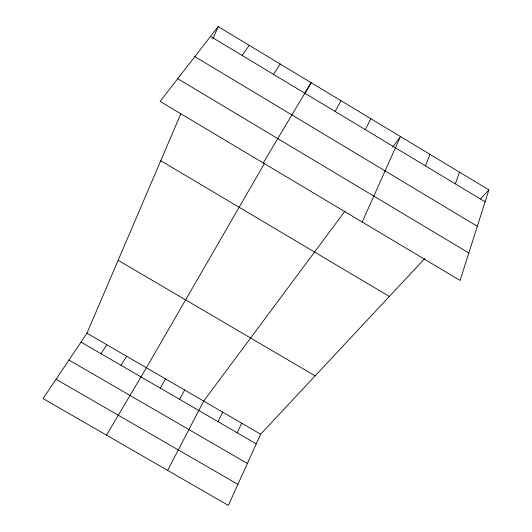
<?xml version="1.0" encoding="UTF-8"?>
<svg xmlns="http://www.w3.org/2000/svg" width="532" height="532" viewBox="0 0 532 532"><rect width="100%" height="100%" fill="white"/><g stroke="black" fill="none" stroke-linecap="round" stroke-linejoin="round"><path stroke-width="0.8" d="M488.901 189.884L460.08 280.444L160.112 101.386L218.133 26.6L488.901 189.884L480.429 198.955M455.319 183.853L459.522 172.168M425.427 165.851L430.042 154.393M424.696 258.612L260.647 434.212L228.354 505.4L43.099 398.594L86.949 333.192L180.76 113.941M212.913 38.796L218.133 26.6M362.206 222.024L400.463 136.551L392.663 147.045M237.146 432.775L241.701 423.193M365.338 129.662L370.784 118.656M217.994 421.65L222.722 412.154M167.647 470.401L203.696 401.088L345.042 211.058M179.57 399.326L184.631 390.003M335.14 111.474L341.005 100.694M160.292 388.127L165.532 378.89M264.67 163.078L146.386 367.758L106.513 435.156M304.583 94.004L311.127 82.679L263.24 162.945M121.023 365.318L126.616 356.26M101.033 353.707L106.806 344.743M273.508 74.354L280.238 64.053M242.067 55.421L249.242 45.36M68.941 360.051L247.38 463.458M56.059 379.263L237.897 484.366M86.949 333.192L260.647 434.212M80.997 342.069L256.258 443.874M118.137 260.301L315.144 375.871M160.744 160.731L389.351 296.444M177.728 78.683L468.818 252.979M210.519 36.422L485.111 201.794M194.838 56.625L477.317 226.28"/></g></svg>
